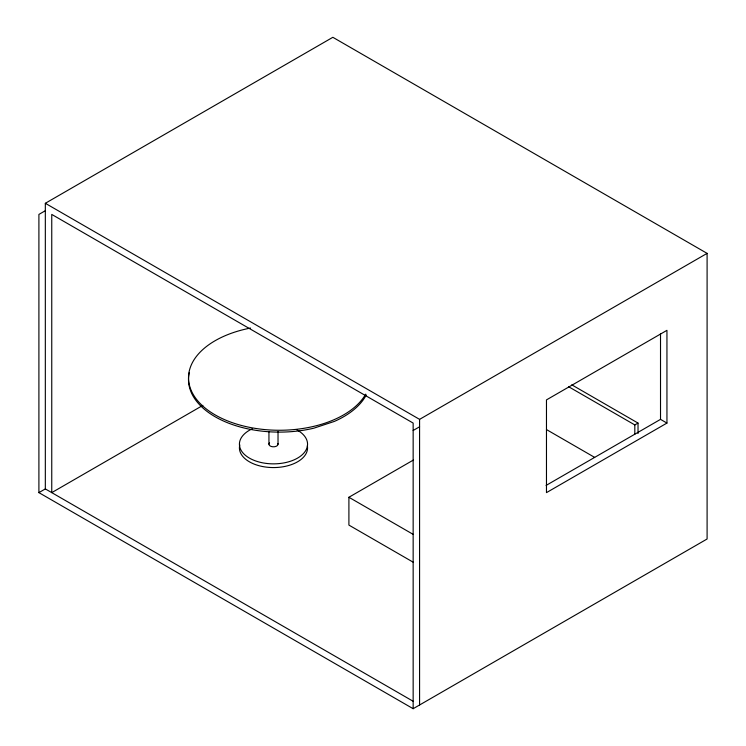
<?xml version="1.0" encoding="UTF-8"?>
<svg xmlns="http://www.w3.org/2000/svg" width="746" height="746" viewBox="0 0 746 746"><rect width="100%" height="100%" fill="white"/><g stroke="black" fill="none" stroke-linecap="round" stroke-linejoin="round"><path stroke-width="1.12" d="M413.153 701.277L45.329 488.919L45.329 203.294L332.847 37.3L707.096 253.37L707.096 538.994L413.153 708.7L38.904 492.63L38.904 214.419L45.329 210.717M38.904 492.63L45.329 488.919M202.875 405.376L51.754 492.63L51.754 214.419L413.153 423.075L413.153 708.7M45.329 203.294L419.578 419.364L707.096 253.37M413.153 430.489L419.578 426.787M413.153 562.176L348.904 525.091L348.904 497.265L413.489 459.984M568.555 386.68L634.818 424.931L638.026 423.075L638.026 433.51M546.072 485.441L660.518 419.364L666.943 423.075L666.943 330.338L546.473 399.893L546.473 492.63L666.943 423.075M571.772 384.824L638.026 423.075M546.473 429.565L594.655 457.391M348.904 497.265L413.153 534.36M660.518 333.583L660.518 419.364M634.818 424.931L634.818 434.209M419.578 419.364L419.578 704.989M278.025 431.477L278.025 444.187M268.942 431.477L268.942 444.187M307.352 445.763A34.074 19.676 0 0 1 272.738 467.565A34.074 19.676 0 0 1 239.811 444.896M277.876 443.506A4.541 2.62 0 0 1 272.887 446.789A4.541 2.62 0 0 1 269.548 442.872M365.699 394.158A90.863 52.462 0 0 1 215.305 415A90.863 52.462 0 0 1 250.544 328.053M366.249 394.998A90.863 52.462 0 0 1 334.339 421.425L313.74 428.213A90.863 52.462 0 0 1 189.335 372.562M296.74 429.808A34.074 19.676 0 0 1 297.197 458.314A34.074 19.676 0 0 1 247.859 457.149A34.074 19.676 0 0 1 252.335 428.764"/></g></svg>
